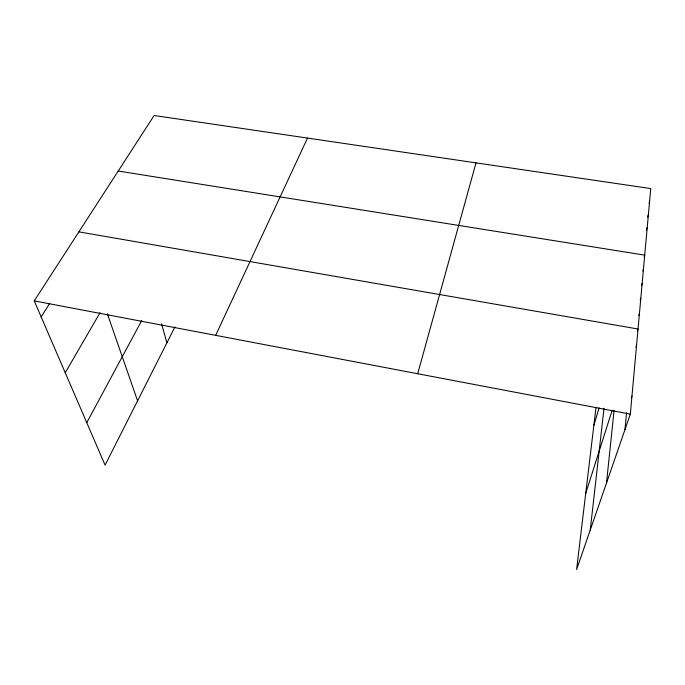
<?xml version="1.0" encoding="UTF-8"?>
<svg xmlns="http://www.w3.org/2000/svg" width="685" height="685" viewBox="0 0 685 685"><rect width="100%" height="100%" fill="white"/><g stroke="black" fill="none" stroke-linecap="round" stroke-linejoin="round"><path stroke-width="1.03" d="M596.027 407.301L576.607 569.492L630.328 414.134L650.75 188.581L154.125 115.508L34.25 300.886L105.079 465.124L174.94 326.933M624.968 429.641L626.544 412.807M606.499 483.062L614.06 410.606M590.239 530.07L604.007 408.243M417.704 373.736L476.006 162.867M649.046 203.171L649.611 201.21M647.582 217.102L648.147 215.141M646.375 230.391L647.231 227.454M593.861 425.376L599.075 407.926M644.14 257.08L644.722 255.137L118.222 171.027M642.872 271.063L643.455 269.119M641.571 285.414L642.162 283.487M640.192 300.287L640.826 298.24M638.814 315.451L639.447 313.413M585.718 493.397L612.133 410.418M637.392 331.035L638.035 329.014L78.895 231.847M635.937 347.072L636.579 345.06M631.296 398.045L631.964 396.084M215.664 335.35L307.505 138.079M86.772 422.662L141.769 320.494M65.238 372.734L100.121 312.591M41.16 316.907L49.722 303.344M34.25 300.886L630.328 414.134M107.408 313.927L137.582 400.828M161.557 323.868L166.917 342.8"/></g></svg>
